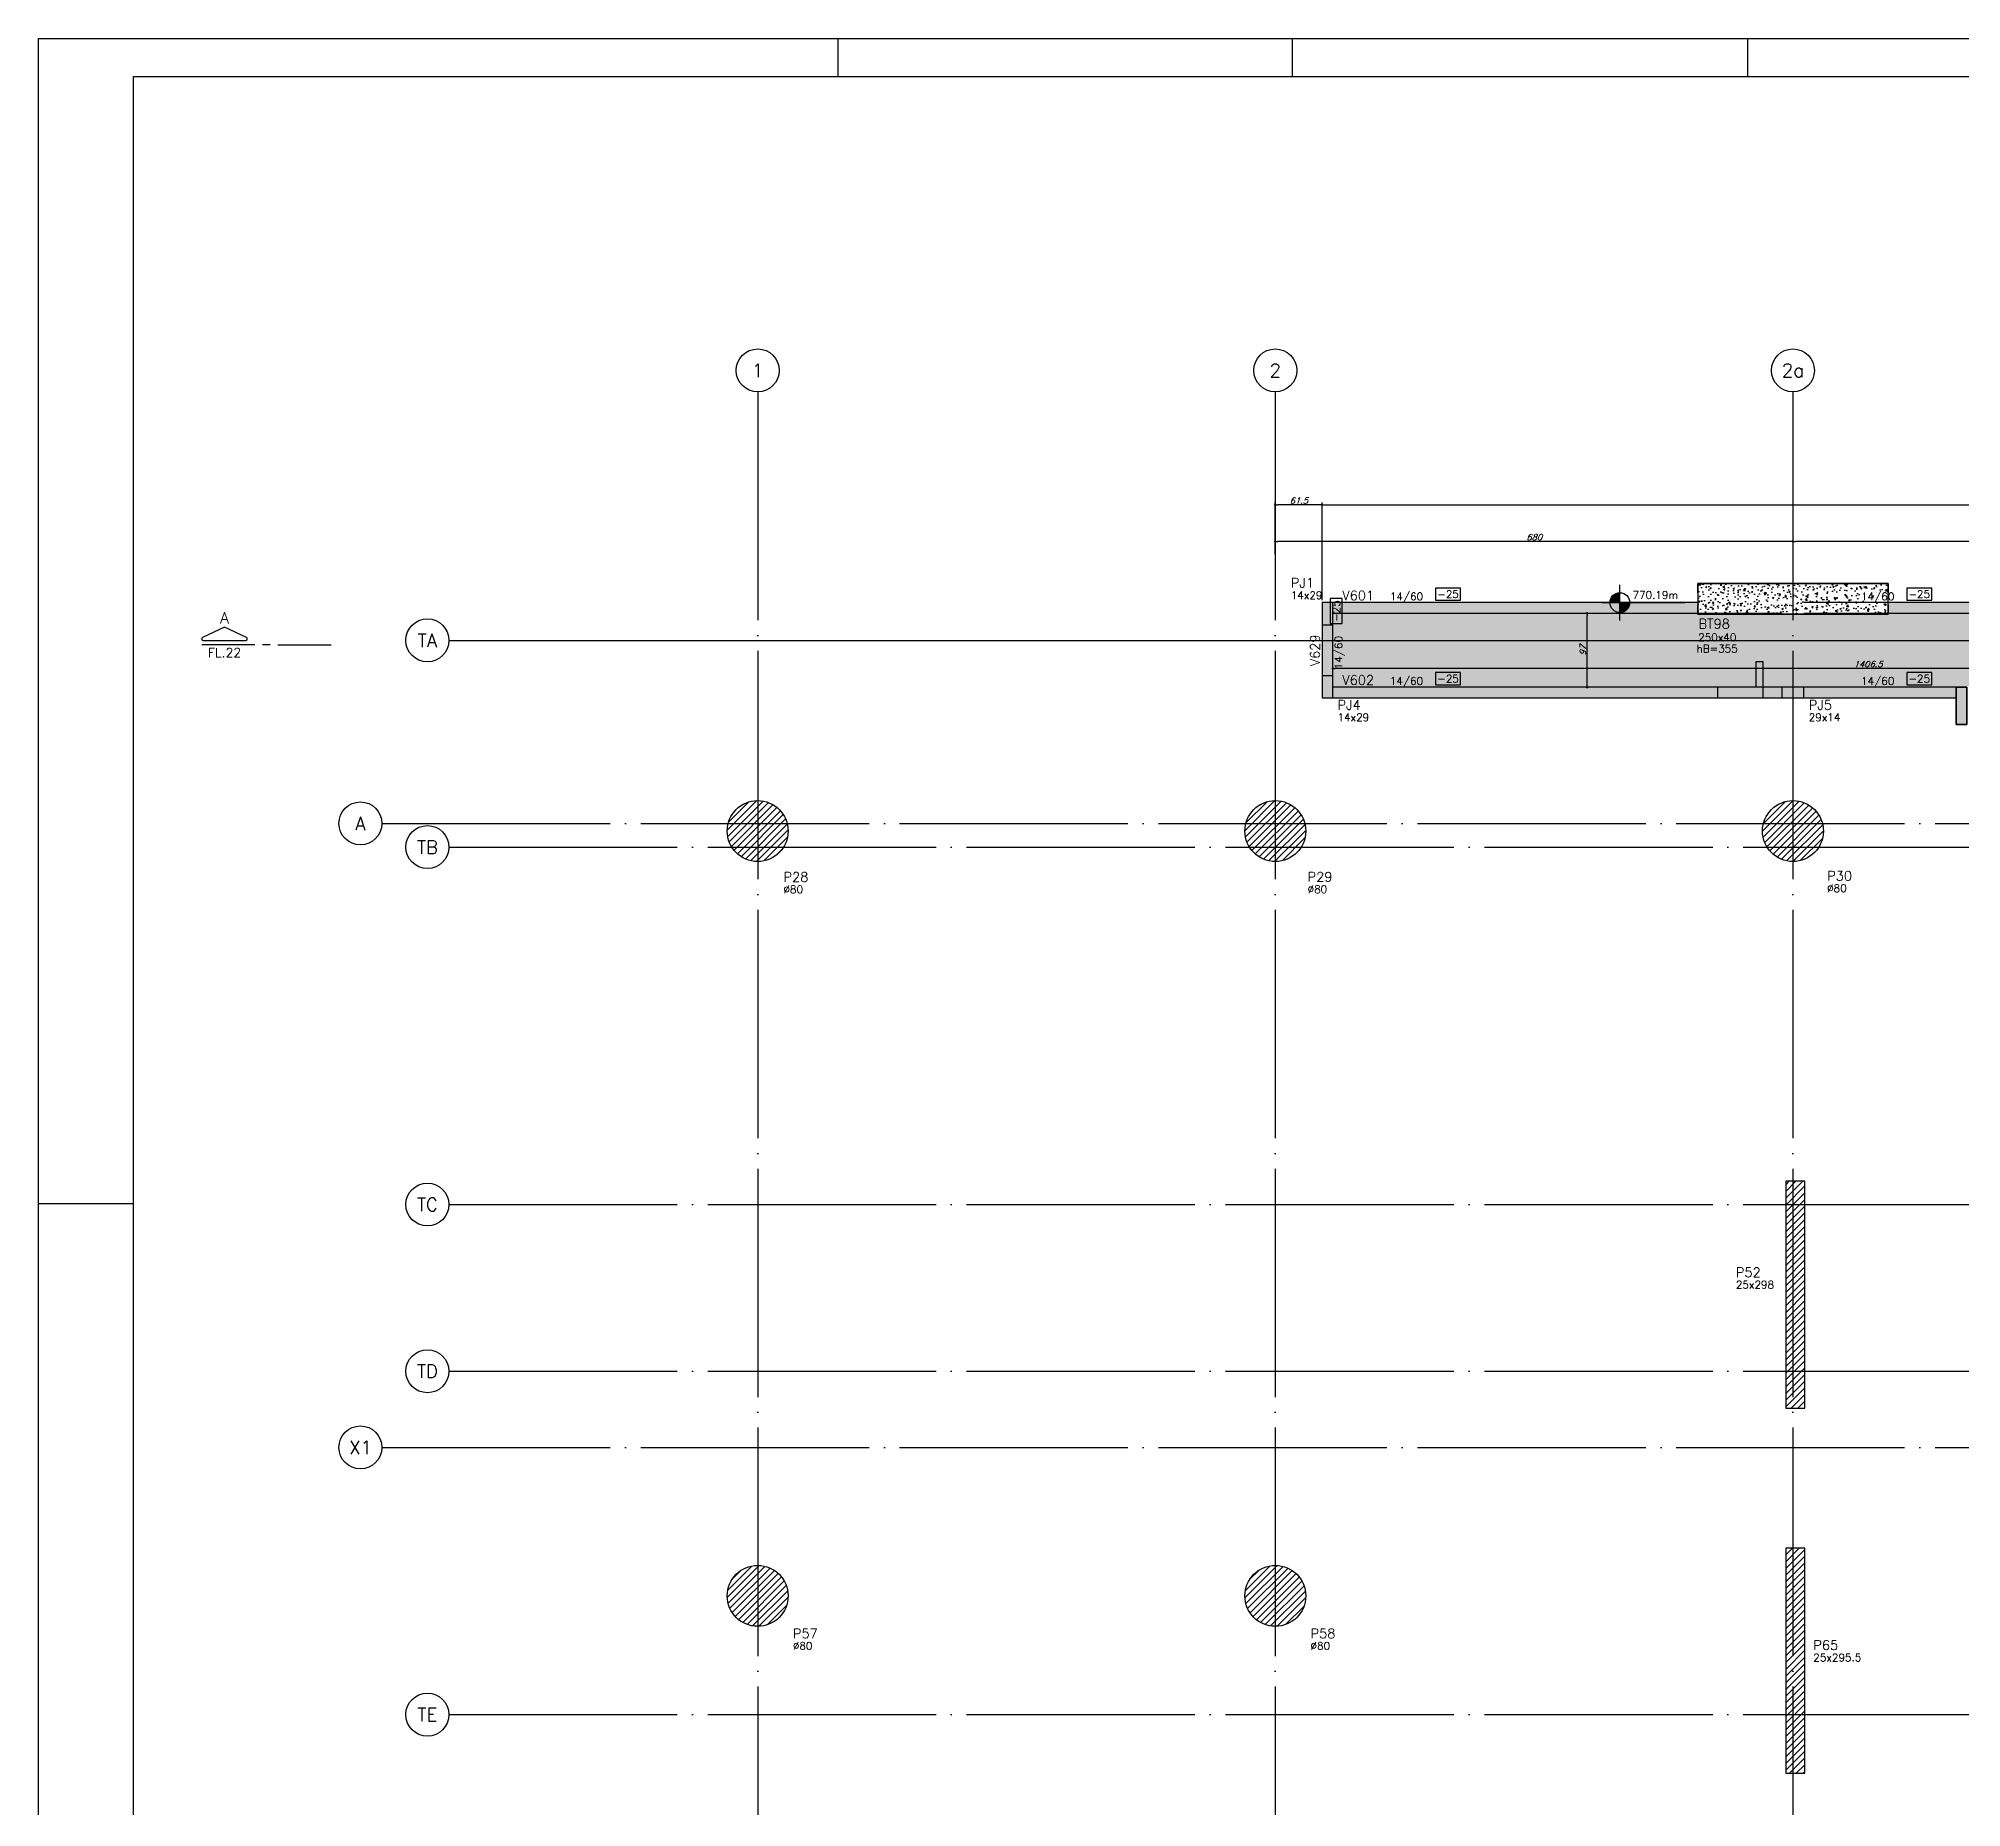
# Model space of a CAD drawing. Extents: x -4245 to 5400, y -2094 to 2406.
# Drawn here: x -4245 to -1718, y 82 to 2406 of the extents above; entities that cross this region are included whole.
import ezdxf
from ezdxf.enums import TextEntityAlignment as Align

# ---------------------------------------------------------------- set-up
doc = ezdxf.new("R2010")
doc.units = 0
doc.header["$LTSCALE"] = 50
doc.header["$MEASUREMENT"] = 0
doc.linetypes.add('EIXO', pattern=[6.8, 6, -0.4, 0, -0.4])
doc.layers.get('0').update_dxf_attribs({"linetype": 'CONTINUOUS'})
doc.layers.get('DEFPOINTS').update_dxf_attribs({"linetype": 'CONTINUOUS'})
for name, color, linetype in [('F-BLOCOS', 3, 'CONTINUOUS'), ('F-BLOCOS-DIM', 2, 'CONTINUOUS'), ('F-BLOCOS-HACH', 1, 'CONTINUOUS'), ('F-BLOCOS-NOME', 3, 'CONTINUOUS'), ('F-CORTE', 4, 'CONTINUOUS'), ('F-CORTE-INDICAÇÃO', 4, 'CONTINUOUS'), ('F-COTAS', 106, 'CONTINUOUS'), ('F-EIXO', 12, 'EIXO'), ('F-MARGEM', 1, 'CONTINUOUS'), ('F-NÍVEL-PLANTA', 2, 'CONTINUOUS'), ('F-PILARES-DIM', 172, 'CONTINUOUS'), ('F-PILARES-HACH', 174, 'CONTINUOUS'), ('F-PILARES-M', 170, 'CONTINUOUS'), ('F-PILARES-NOME', 170, 'CONTINUOUS'), ('F-PILARES-S', 170, 'CONTINUOUS'), ('F-SOLIDO-CORTE', 71, 'CONTINUOUS'), ('F-TEXTO', 6, 'CONTINUOUS'), ('F-VIGAS', 3, 'CONTINUOUS'), ('F-VIGAS-DIM', 2, 'CONTINUOUS'), ('F-VIGAS-NOME', 4, 'CONTINUOUS')]:
    doc.layers.add(name, color=color, linetype=linetype)
doc.layers.add('F-DESNIVEL-5', color=7, linetype='CONTINUOUS', true_color=0xadd6ff)
doc.layers.add('F-DESNIVEL-6', color=7, linetype='CONTINUOUS', true_color=0xffdebd)
doc.styles.add('CP-TEXT-INCL', font='simplex.shx', dxfattribs={"oblique": 20})
doc.styles.add('MCP', font='simplex.shx')
doc.styles.add('ROMANS', font='simplex.shx')
doc.dimstyles.new('CP-COTAS-50', dxfattribs={"dimscale": 0.64, "dimtxt": 12.5, "dimasz": 5, "dimexe": 5, "dimexo": 5, "dimgap": 2.5, "dimtad": 1, "dimdec": 1, "dimdsep": 46, "dimtxsty": 'CP-TEXT-INCL', "dimblk1": 'DOT', "dimblk2": 'DOT', "dimsah": 1, "dimcen": 9, "dimclrd": 256, "dimclre": 256, "dimclrt": 256, "dimadec": 0, "dimazin": 0, "dimtfac": 1, "dimtdec": 1, "dimtmove": 2, "dimatfit": 3, "dimldrblk": 'DOT', "dimfxl": 0, "dimtolj": 1, "dimarcsym": 0})
pattern_1 = [(45, (0, 10000), (-4.4194174, 4.4194174), [])]

# ---------------------------------------------------------------- blocks, each defined once
blk = doc.blocks.new('*U5')
at = {"layer": 'F-VIGAS-DIM', "color": 1}
blk.add_lwpolyline([(0, 0), (33, 0), (33, 16), (0, 16)], close=True, dxfattribs=at)
at = {"layer": 'F-VIGAS-DIM', "style": 'MCP'}
blk.add_attdef('DIM', text='', height=10, dxfattribs=at).set_placement((16.5, 8), align=Align.MIDDLE_CENTER)
blk = doc.blocks.new('Nível - Planta')
at = {"layer": 'F-NÍVEL-PLANTA'}
h = blk.add_hatch(color=71, dxfattribs=at)
h.paths.add_polyline_path([(0, 0), (0, 0.26, 0.414214), (-0.26, 0)])
h.paths.add_polyline_path([(0.26, 0), (0, 0), (0, -0.26, 0.414214)])
for p, q in [((-0.469, 0), (1.704, 0)), ((0, -0.469), (0, 0.469))]:
    blk.add_line(p, q, dxfattribs=at)
blk.add_circle((0, 0), 0.26, dxfattribs=at)
at = {"layer": 'F-TEXTO', "color": 3, "style": 'MCP'}
blk.add_attdef('NÍVEL', (0.333, 0.102), '', height=0.2, dxfattribs=at)
blk = doc.blocks.new('*U10')
at = {"layer": 'F-EIXO'}
blk.add_line((0, 0), (7397, 0), dxfattribs=at)
at = {"layer": 'F-EIXO', "color": 2, "linetype": 'Continuous'}
blk.add_circle((-28.2072, 0), 28.2072, dxfattribs=at)
at = {"layer": 'F-TEXTO', "style": 'ROMANS'}
blk.add_attdef('EIXO', text='', height=17.5, dxfattribs=at).set_placement((-28.2072, 0), align=Align.MIDDLE_CENTER)
blk = doc.blocks.new('*U16')
at = {"layer": 'F-EIXO'}
blk.add_line((0, 0), (7484.954, 0), dxfattribs=at)
at = {"layer": 'F-EIXO', "color": 2, "linetype": 'Continuous'}
blk.add_circle((-28.2072, 0), 28.2072, dxfattribs=at)
at = {"layer": 'F-TEXTO', "style": 'ROMANS'}
blk.add_attdef('EIXO', text='', height=17.5, dxfattribs=at).set_placement((-28.2072, 0), align=Align.MIDDLE_CENTER)
blk = doc.blocks.new('*U19')
at = {"layer": 'F-EIXO'}
blk.add_line((0, 0), (0, -3477.9), dxfattribs=at)
at = {"layer": 'F-EIXO', "color": 2, "linetype": 'Continuous'}
blk.add_circle((0, 28.2), 28.2, dxfattribs=at)
at = {"layer": 'F-TEXTO', "style": 'ROMANS'}
blk.add_attdef('EIXO', text='', height=17.5, rotation=360, dxfattribs=at).set_placement((0, 28.2), align=Align.MIDDLE_CENTER)
blk = doc.blocks.new('*U15')
at = {"layer": 'F-EIXO'}
blk.add_line((0, 0), (7378.2, 0), dxfattribs=at)
at = {"layer": 'F-EIXO', "color": 2, "linetype": 'Continuous'}
blk.add_circle((-28.2, 0), 28.2, dxfattribs=at)
at = {"layer": 'F-TEXTO', "style": 'ROMANS'}
blk.add_attdef('EIXO', text='', height=17.5, dxfattribs=at).set_placement((-28.2, 0), align=Align.MIDDLE_CENTER)
blk = doc.blocks.new('*U22')
at = {"layer": 'F-CORTE-INDICAÇÃO'}
for p, q in [((-100, 0), (-170, 0)), ((-80, 0), (-90, 0)), ((-70, 0), (0, 0))]:
    blk.add_line(p, q, dxfattribs=at)
blk.add_lwpolyline([(-112, 6, 0.802585), (-111.2, 9.8), (-140, 23.3), (-168.8, 9.8, 0.802585), (-168, 6)], format="xyb", close=True, dxfattribs=at)
at = {"layer": 'F-CORTE-INDICAÇÃO', "style": 'ROMANS'}
blk.add_attdef('CORTE', text='', height=15, dxfattribs=at).set_placement((-140, 35.8), align=Align.MIDDLE_CENTER)
at = {"layer": 'F-CORTE-INDICAÇÃO', "color": 2, "style": 'ROMANS'}
blk.add_attdef('FOLHA', text='', height=12, dxfattribs=at).set_placement((-140, -10), align=Align.MIDDLE_CENTER)
blk = doc.blocks.new('_DOT')
at = {"color": 0, "linetype": 'ByBlock'}
blk.add_line((-0.5, 0), (-1, 0), dxfattribs=at)
at = {"color": 0, "linetype": 'ByBlock', "const_width": 0.5}
blk.add_lwpolyline([(-0.25, 0, 1), (0.25, 0, 1)], format="xyb", close=True, dxfattribs=at)
blk = doc.blocks.new('*D62')
at = {"layer": 'DEFPOINTS', "color": 0, "linetype": 'Continuous', "transparency": 16777216}
for p in [(-2210.3, 1650.5), (-2210.3, 1650.5), (-2210.3, 1553.5)]:
    blk.add_point(p, dxfattribs=at)
at = {"layer": 'F-COTAS', "linetype": 'Continuous', "lineweight": -2, "transparency": 16777216}
blk.add_line((-2210.3, 1556.7), (-2210.3, 1647.3), dxfattribs=at)
at = {"layer": 'F-COTAS', "linetype": 'Continuous', "lineweight": -2, "transparency": 16777216, "xscale": 3.2, "yscale": 3.2, "zscale": 3.2}
for p, rotation in [((-2210.3, 1650.5), 90), ((-2210.3, 1553.5), 270)]:
    blk.add_blockref('_DOT', p, dxfattribs=dict(at, rotation=rotation))
at = {"layer": 'F-COTAS', "linetype": 'Continuous', "transparency": 16777216, "insert": (-2215.9, 1602), "char_height": 8, "attachment_point": 5, "rotation": 90, "style": 'CP-TEXT-INCL'}
blk.add_mtext('\\A1;97', dxfattribs=at)
blk = doc.blocks.new('*D99')
at = {"layer": 'DEFPOINTS', "color": 0, "linetype": 'Continuous', "transparency": 16777216}
for p in [(-2544.5, 1578.2), (-2544.5, 1578.2), (-1138, 1578.2)]:
    blk.add_point(p, dxfattribs=at)
at = {"layer": 'F-COTAS', "linetype": 'Continuous', "lineweight": -2, "transparency": 16777216}
blk.add_line((-1141.2, 1578.2), (-2541.3, 1578.2), dxfattribs=at)
at = {"layer": 'F-COTAS', "linetype": 'Continuous', "lineweight": -2, "transparency": 16777216, "xscale": 3.2, "yscale": 3.2, "zscale": 3.2, "rotation": 180}
blk.add_blockref('_DOT', (-2544.5, 1578.2), dxfattribs=at)
at = {"layer": 'F-COTAS', "linetype": 'Continuous', "lineweight": -2, "transparency": 16777216, "xscale": 3.2, "yscale": 3.2, "zscale": 3.2}
blk.add_blockref('_DOT', (-1138, 1578.2), dxfattribs=at)
at = {"layer": 'F-COTAS', "linetype": 'Continuous', "transparency": 16777216, "insert": (-1841.2, 1583.8), "char_height": 8, "attachment_point": 5, "style": 'CP-TEXT-INCL'}
blk.add_mtext('\\A1;1406.5', dxfattribs=at)
blk = doc.blocks.new('A0-4L_900')
at = {"layer": 'F-MARGEM', "color": 2}
for p, q in [((21, 90), (21, 89)), ((32.95, 89), (32.95, 90)), ((44.9, 90), (44.9, 89)), ((0, 59.4), (2.5, 59.4))]:
    blk.add_line(p, q, dxfattribs=at)
blk.add_lwpolyline([(0, 0), (0, 90), (192.9, 90), (192.9, 0)], close=True, dxfattribs=at)
at = {"layer": 'F-MARGEM', "color": 7}
blk.add_lwpolyline([(2.5, 89), (191.9, 89), (191.9, 1), (2.5, 1)], close=True, dxfattribs=at)
blk = doc.blocks.new('*D122')
at = {"layer": 'DEFPOINTS', "color": 0, "linetype": 'Continuous', "transparency": 16777216}
for p in [(3284.5, 1793), (3284.5, 1699.5), (-2558.5, 1664.5)]:
    blk.add_point(p, dxfattribs=at)
at = {"layer": 'F-COTAS', "linetype": 'Continuous', "lineweight": -2, "transparency": 16777216}
for p, q in [((-2558.5, 1667.7), (-2558.5, 1796.2)), ((3284.5, 1702.7), (3284.5, 1796.2)), ((-2555.3, 1793), (3281.3, 1793))]:
    blk.add_line(p, q, dxfattribs=at)
at = {"layer": 'F-COTAS', "linetype": 'Continuous', "lineweight": -2, "transparency": 16777216, "xscale": 3.2, "yscale": 3.2, "zscale": 3.2, "rotation": 180}
blk.add_blockref('_DOT', (-2558.5, 1793), dxfattribs=at)
at = {"layer": 'F-COTAS', "linetype": 'Continuous', "lineweight": -2, "transparency": 16777216, "xscale": 3.2, "yscale": 3.2, "zscale": 3.2}
blk.add_blockref('_DOT', (3284.5, 1793), dxfattribs=at)
at = {"layer": 'F-COTAS', "linetype": 'Continuous', "transparency": 16777216, "insert": (363, 1798.6), "char_height": 8, "attachment_point": 5, "style": 'CP-TEXT-INCL'}
blk.add_mtext('\\A1;5843', dxfattribs=at)
blk = doc.blocks.new('*D141')
at = {"layer": 'DEFPOINTS', "color": 0, "linetype": 'Continuous', "transparency": 16777216}
for p in [(-1940, 1744.9), (-1940, 1744.9), (-1259.5, 1744.9)]:
    blk.add_point(p, dxfattribs=at)
at = {"layer": 'F-COTAS', "linetype": 'Continuous', "lineweight": -2, "transparency": 16777216}
blk.add_line((-1262.7, 1744.9), (-1936.8, 1744.9), dxfattribs=at)
at = {"layer": 'F-COTAS', "linetype": 'Continuous', "lineweight": -2, "transparency": 16777216, "xscale": 3.2, "yscale": 3.2, "zscale": 3.2, "rotation": 180}
blk.add_blockref('_DOT', (-1940, 1744.9), dxfattribs=at)
at = {"layer": 'F-COTAS', "linetype": 'Continuous', "lineweight": -2, "transparency": 16777216, "xscale": 3.2, "yscale": 3.2, "zscale": 3.2}
blk.add_blockref('_DOT', (-1259.5, 1744.9), dxfattribs=at)
at = {"layer": 'F-COTAS', "linetype": 'Continuous', "transparency": 16777216, "insert": (-1599.8, 1750.5), "char_height": 8, "attachment_point": 5, "style": 'CP-TEXT-INCL'}
blk.add_mtext('\\A1;680.5', dxfattribs=at)
blk = doc.blocks.new('*D142')
at = {"layer": 'DEFPOINTS', "color": 0, "linetype": 'Continuous', "transparency": 16777216}
for p in [(-2620, 1744.9), (-2620, 1744.9), (-1940, 1744.9)]:
    blk.add_point(p, dxfattribs=at)
at = {"layer": 'F-COTAS', "linetype": 'Continuous', "lineweight": -2, "transparency": 16777216}
blk.add_line((-1943.2, 1744.9), (-2616.8, 1744.9), dxfattribs=at)
at = {"layer": 'F-COTAS', "linetype": 'Continuous', "lineweight": -2, "transparency": 16777216, "xscale": 3.2, "yscale": 3.2, "zscale": 3.2, "rotation": 180}
blk.add_blockref('_DOT', (-2620, 1744.9), dxfattribs=at)
at = {"layer": 'F-COTAS', "linetype": 'Continuous', "lineweight": -2, "transparency": 16777216, "xscale": 3.2, "yscale": 3.2, "zscale": 3.2}
blk.add_blockref('_DOT', (-1940, 1744.9), dxfattribs=at)
at = {"layer": 'F-COTAS', "linetype": 'Continuous', "transparency": 16777216, "insert": (-2280, 1750.5), "char_height": 8, "attachment_point": 5, "style": 'CP-TEXT-INCL'}
blk.add_mtext('\\A1;680', dxfattribs=at)
blk = doc.blocks.new('*D143')
at = {"layer": 'DEFPOINTS', "color": 0, "linetype": 'Continuous', "transparency": 16777216}
for p in [(-2620, 1793), (-2620, 1724.8), (-2558.5, 1664.5)]:
    blk.add_point(p, dxfattribs=at)
at = {"layer": 'F-COTAS', "linetype": 'Continuous', "lineweight": -2, "transparency": 16777216}
for p, q in [((-2620, 1728), (-2620, 1796.2)), ((-2558.5, 1667.7), (-2558.5, 1796.2)), ((-2561.7, 1793), (-2616.8, 1793))]:
    blk.add_line(p, q, dxfattribs=at)
at = {"layer": 'F-COTAS', "linetype": 'Continuous', "lineweight": -2, "transparency": 16777216, "xscale": 3.2, "yscale": 3.2, "zscale": 3.2, "rotation": 180}
blk.add_blockref('_DOT', (-2620, 1793), dxfattribs=at)
at = {"layer": 'F-COTAS', "linetype": 'Continuous', "lineweight": -2, "transparency": 16777216, "xscale": 3.2, "yscale": 3.2, "zscale": 3.2}
blk.add_blockref('_DOT', (-2558.5, 1793), dxfattribs=at)
at = {"layer": 'F-COTAS', "linetype": 'Continuous', "transparency": 16777216, "insert": (-2589.2, 1798.6), "char_height": 8, "attachment_point": 5, "style": 'CP-TEXT-INCL'}
blk.add_mtext('\\A1;61.5', dxfattribs=at)

msp = doc.modelspace()

# ---------------------------------------------------------------- hatches: boundary and pattern name
at = {"layer": 'F-BLOCOS-HACH'}
h = msp.add_hatch(dxfattribs=at)
h.set_pattern_fill('AR-CONC', color=256, scale=0.1)
h.set_pattern_definition([(50, (0, 0), (18.21847, -1.59391), [1.905, -20.955]), (355, (0, 0), (-3.52434, 19.10568), [1.524, -16.76406]), (100.45144, (1.518, -0.133), (14.69412, 17.51178), [1.619, -17.80902]), (46.1842, (0, 5.08), (27.1079, -4.20423), [2.8575, -31.4325]), (96.6356, (2.26, 4.73), (23.74041, 24.7426), [2.4285, -26.71356]), (351.1842, (0, 5.08), (23.7404, 24.7426), [2.286, -25.14597]), (21, (2.54, 3.81), (15.16144, -10.22652), [1.905, -20.955]), (326, (2.54, 3.81), (6.1802, 18.4188), [1.524, -16.764]), (71.45144, (3.803, 2.958), (21.34164, 8.19228), [1.619, -17.809]), (37.5, (0, 0), (0.30886, 8.455504), [0, -16.5608, 0, -17.018, 0, -16.8275]), (7.5, (0, 0), (6.681966, 10.018057), [0, -9.7028, 0, -16.1798, 0, -6.4135]), (327.5, (-5.664, 0), (13.55906, -0.572874), [0, -6.35, 0, -19.812, 0, -26.289]), (317.5, (-8.204, 0), (14.81292, 2.54265), [0, -8.255, 0, -13.1572, 0, -18.669])])
h.paths.add_polyline_path([(-2065, 1689.5), (-2065, 1649.5), (-1815, 1649.5), (-1815, 1689.5)])
at = {"layer": 'F-DESNIVEL-5', "linetype": 'Continuous'}
h = msp.add_hatch(color=256, dxfattribs=at)
h.dxf.hatch_style = 1
h.paths.add_polyline_path([(-1711.5, 1504.5), (-1725.5, 1504.5), (-1725.5, 1553.5), (-1711.5, 1553.5)])
at = {"layer": 'F-PILARES-HACH', "linetype": 'Continuous'}
h = msp.add_hatch(dxfattribs=at)
h.set_pattern_fill('ANSI31', color=256, scale=50)
h.set_pattern_definition(pattern_1)
edge = h.paths.add_edge_path()
edge.add_arc((-3300, 1364.5), 40, 0, 360)
h = msp.add_hatch(dxfattribs=at)
h.set_pattern_fill('ANSI31', color=256, scale=50)
h.set_pattern_definition(pattern_1)
edge = h.paths.add_edge_path()
edge.add_arc((-2620, 1364.5), 40, 0, 360)
h = msp.add_hatch(dxfattribs=at)
h.set_pattern_fill('ANSI31', color=256, scale=50)
h.set_pattern_definition(pattern_1)
edge = h.paths.add_edge_path()
edge.add_arc((-1940, 1364.5), 40, 0, 360)
h = msp.add_hatch(dxfattribs=at)
h.set_pattern_fill('ANSI31', color=256, scale=50, style=0)
h.set_pattern_definition(pattern_1)
h.paths.add_polyline_path([(-1949.5, 606.5), (-1924.5, 606.5), (-1924.5, 904.5), (-1949.5, 904.5)], flags=16)
h = msp.add_hatch(dxfattribs=at)
h.set_pattern_fill('ANSI31', color=256, scale=50, style=0)
h.set_pattern_definition(pattern_1)
h.paths.add_polyline_path([(-1949.5, 127), (-1924.5, 127), (-1924.5, 422.5), (-1949.5, 422.5)], flags=16)
h = msp.add_hatch(dxfattribs=at)
h.set_pattern_fill('ANSI31', color=256, scale=50)
h.set_pattern_definition(pattern_1)
edge = h.paths.add_edge_path()
edge.add_arc((-3300, 360), 40, 0, 360)
h = msp.add_hatch(dxfattribs=at)
h.set_pattern_fill('ANSI31', color=256, scale=50)
h.set_pattern_definition(pattern_1)
edge = h.paths.add_edge_path()
edge.add_arc((-2620, 360), 40, 0, 360)
at = {"layer": 'F-SOLIDO-CORTE', "linetype": 'Continuous'}
msp.add_hatch(color=256, dxfattribs=at).paths.add_polyline_path([(-2038.894, 1539.5), (-1978.894, 1539.5), (-1978.894, 1586.85), (-1988.894, 1586.85), (-1988.894, 1553.5), (-2038.894, 1553.5)], flags=16)

# ---------------------------------------------------------------- linework, layer by layer
at = {"layer": 'F-BLOCOS', "color": 2, "linetype": 'Continuous'}
msp.add_lwpolyline([(-1815, 1649.5), (-1815, 1689.5), (-2065, 1689.5), (-2065, 1649.5), (-1815, 1649.5)], dxfattribs=at)
at = {"layer": 'F-CORTE', "linetype": 'Continuous'}
msp.add_lwpolyline([(-1988.894, 1586.85), (-1988.894, 1553.5), (-2038.894, 1553.5), (-2038.894, 1539.5), (-1978.894, 1539.5), (-1978.894, 1586.85)], dxfattribs=at)
at = {"layer": 'F-DESNIVEL-5', "linetype": 'Continuous'}
msp.add_lwpolyline([(-1711.5, 1504.5), (-1725.5, 1504.5), (-1725.5, 1553.5), (-1711.5, 1553.5)], close=True, dxfattribs=at)
for points in [[(-2558.5, 1539.5), (-2544.5, 1664.486), (-2558.5, 1664.5)], [(-2558.5, 1539.5), (-2544.4, 1539.5), (-2544.5, 1664.486)], [(-2544.4, 1664.5), (-2544.4, 1650.5), (-2065, 1649.5)], [(-2544.4, 1664.5), (-2065, 1649.5), (-2065, 1664.5)], [(-2544.4, 1664.5), (-1954.6, 1664.5), (-2544.4, 1664.5)], [(-1925.4, 1664.5), (-1532.1, 1664.5), (-1925.4, 1664.5)], [(-1815, 1664.5), (-1815, 1650.5), (-1532.1, 1650.5)], [(-1815, 1664.5), (-1532.1, 1650.5), (-1532.1, 1664.5)], [(-2558.5, 1568.6), (-2558.5, 1635.4), (-2558.5, 1568.6)], [(-2544.4, 1553.5), (-2544.4, 1539.5), (-1954.6, 1539.5)], [(-2544.4, 1553.5), (-1954.6, 1539.5), (-1954.6, 1553.5)], [(-2544.4, 1553.5), (-1954.6, 1553.5), (-2544.4, 1553.5)], [(-1954.5, 1553.5), (-1954.5, 1539.498), (-1725.6, 1539.5)], [(-1954.5, 1553.5), (-1725.6, 1539.5), (-1725.6, 1553.5)], [(-1925.4, 1553.5), (-1725.6, 1553.5), (-1925.4, 1553.5)]]:
    msp.add_solid(points, dxfattribs=at)
at = {"layer": 'F-DESNIVEL-6', "linetype": 'Continuous'}
for points in [[(-2544.5, 1635.5), (-1954.5, 1553.5), (-2544.5, 1650.5)], [(-2544.5, 1635.5), (-2544.5, 1650.5), (-2544.5, 1635.5)], [(-1954.5, 1553.5), (-1954.5, 1650.5), (-2544.5, 1650.5)], [(-1954.5, 1553.5), (-2544.5, 1650.5), (-1954.5, 1553.5)], [(-1925.5, 1650.5), (-1954.5, 1650.5), (-1954.5, 1553.5)], [(-1925.5, 1650.5), (-1954.5, 1553.5), (-1925.5, 1650.5)], [(-1925.5, 1650.5), (-1954.5, 1553.5), (-1925.5, 1553.5)], [(-1925.5, 1650.5), (-1925.5, 1553.5), (-1925.5, 1650.5)], [(-1925.5, 1650.5), (-1925.5, 1553.5), (-1725.5, 1553.5)], [(-1925.5, 1650.5), (-1725.5, 1553.5), (-1925.5, 1650.5)], [(-1925.5, 1650.5), (-1725.5, 1553.5), (-1532, 1650.5)], [(-1925.5, 1650.5), (-1532, 1650.5), (-1925.5, 1650.5)], [(-1532, 1650.5), (-1725.5, 1553.5), (-1711.5, 1553.5)], [(-2544.5, 1568.5), (-2544.5, 1553.5), (-2544.5, 1635.5)], [(-2544.5, 1568.5), (-2544.5, 1635.5), (-2544.5, 1568.5)], [(-2544.5, 1553.5), (-1954.5, 1553.5), (-2544.5, 1635.5)], [(-2544.5, 1553.5), (-2544.5, 1635.5), (-2544.5, 1553.5)]]:
    msp.add_solid(points, dxfattribs=at)
at = {"layer": 'F-EIXO'}
msp.add_line((-3621.135, 1615), (3550.572, 1615), dxfattribs=at)
at = {"layer": 'F-PILARES-M', "linetype": 'Continuous'}
for points in [[(-2558.5, 1635.5), (-2544.5, 1635.5), (-2544.5, 1664.5), (-2558.5, 1664.5), (-2558.5, 1635.5)], [(-2558.5, 1539.5), (-2544.5, 1539.5), (-2544.5, 1568.5), (-2558.5, 1568.5), (-2558.5, 1539.5)], [(-1954.5, 1539.5), (-1925.5, 1539.5), (-1925.5, 1553.5), (-1954.5, 1553.5), (-1954.5, 1539.5)], [(-1725.5, 1504.5), (-1711.5, 1504.5), (-1711.5, 1553.5), (-1725.5, 1553.5), (-1725.5, 1504.5)]]:
    msp.add_lwpolyline(points, dxfattribs=at)
at = {"layer": 'F-PILARES-S', "linetype": 'Continuous'}
for points in [[(-1949.5, 606.5), (-1924.5, 606.5), (-1924.5, 904.5), (-1949.5, 904.5), (-1949.5, 606.5)], [(-1949.5, 127), (-1924.5, 127), (-1924.5, 422.5), (-1949.5, 422.5), (-1949.5, 127)]]:
    msp.add_lwpolyline(points, dxfattribs=at)
for centre in [(-3300, 1364.5), (-2620, 1364.5), (-1940, 1364.5), (-3300, 360), (-2620, 360)]:
    msp.add_circle(centre, 40, dxfattribs=at)
at = {"layer": 'F-SOLIDO-CORTE'}
msp.add_lwpolyline([(-2038.894, 1539.5), (-1978.894, 1539.5), (-1978.894, 1586.85), (-1988.894, 1586.85), (-1988.894, 1553.5), (-2038.894, 1553.5), (-2038.894, 1539.5)], dxfattribs=at)
at = {"layer": 'F-VIGAS'}
for p, q in [((-1815, 1689.5), (-2065, 1689.5)), ((-2065, 1689.5), (-2065, 1677.5)), ((-2065, 1677.5), (-2065, 1689.5)), ((-2065, 1689.5), (-1815, 1689.5)), ((-2065, 1677.5), (-2065, 1689.5)), ((-2065, 1689.5), (-2065, 1677.5)), ((-1815, 1677.5), (-1815, 1689.5)), ((-1815, 1689.5), (-1815, 1677.5)), ((-1815, 1689.5), (-1815, 1677.5)), ((-1815, 1677.5), (-1815, 1689.5)), ((-2065, 1661.5), (-2065, 1649.5)), ((-2065, 1649.5), (-2065, 1661.5)), ((-2065, 1649.5), (-2065, 1661.5)), ((-2065, 1661.5), (-2065, 1649.5)), ((-2065, 1649.5), (-1815, 1649.5)), ((-1815, 1649.5), (-2065, 1649.5)), ((-1815, 1649.5), (-1815, 1661.5)), ((-1815, 1661.5), (-1815, 1649.5)), ((-1815, 1661.5), (-1815, 1649.5)), ((-1815, 1649.5), (-1815, 1661.5))]:
    msp.add_line(p, q, dxfattribs=at)
for points in [[(-2065, 1664.5), (-2544.5, 1664.5)], [(-2544.5, 1650.5), (-1954.5, 1650.5)], [(-1532, 1664.5), (-1925.5, 1664.5)], [(-1925.5, 1650.5), (-1532, 1650.5)], [(-2558.5, 1635.5), (-2558.5, 1568.5)], [(-2544.5, 1568.5), (-2544.5, 1635.5)], [(-1954.5, 1553.5), (-2544.5, 1553.5)], [(-1725.5, 1553.5), (-1925.5, 1553.5)], [(-2544.5, 1539.5), (-1954.5, 1539.5)], [(-1925.5, 1539.5), (-1725.5, 1539.5)]]:
    msp.add_lwpolyline(points, dxfattribs=at)

# ---------------------------------------------------------------- block references
at = {"layer": 'F-CORTE-INDICAÇÃO', "linetype": 'Continuous'}
msp.add_blockref('*U22', (-3860.42, 1608.917), dxfattribs=at).add_auto_attribs({'FOLHA': 'FL.22', 'CORTE': 'A'})
at = {"layer": 'F-EIXO', "linetype": 'Continuous'}
for name, p, values in [('*U19', (-3300, 1941.357), {'EIXO': '1'}), ('*U19', (-2620, 1941.357), {'EIXO': '2'}), ('*U19', (-1940, 1941.357), {'EIXO': '2a'}), ('*U15', (-3705.761, 1615), {'EIXO': 'TA'}), ('*U16', (-3793.715, 1374.5), {'EIXO': 'A'}), ('*U10', (-3705.761, 1343.5), {'EIXO': 'TB'}), ('*U10', (-3705.761, 874), {'EIXO': 'TC'}), ('*U10', (-3705.761, 655), {'EIXO': 'TD'}), ('*U16', (-3793.715, 555), {'EIXO': 'X1'}), ('*U10', (-3705.761, 204), {'EIXO': 'TE'})]:
    msp.add_blockref(name, p, dxfattribs=at).add_auto_attribs(values)
at = {"layer": 'F-MARGEM', "linetype": 'Continuous', "xscale": 50, "yscale": 50, "zscale": 50}
msp.add_blockref('A0-4L_900', (-4244.836, -2094.493), dxfattribs=at)
at = {"layer": 'F-NÍVEL-PLANTA', "linetype": 'Continuous', "xscale": 50, "yscale": 50, "zscale": 50}
msp.add_blockref('Nível - Planta', (-2167.371, 1664.5), dxfattribs=at).add_auto_attribs({'NÍVEL': '770.19m'})
at = {"layer": 'F-VIGAS-DIM', "linetype": 'Continuous', "rotation": 90}
msp.add_blockref('*U5', (-2532, 1637), dxfattribs=at).add_auto_attribs({'DIM': '-25'})
at = {"layer": 'F-VIGAS-DIM', "linetype": 'Continuous'}
for p in [(-2409.5, 1667.625), (-1790.5, 1667.625), (-2409.5, 1556.625), (-1790.5, 1556.625)]:
    msp.add_blockref('*U5', p, dxfattribs=at).add_auto_attribs({'DIM': '-25'})

# ---------------------------------------------------------------- texts
at = {"layer": 'F-BLOCOS-DIM', "linetype": 'Continuous', "style": 'MCP'}
msp.add_text('250x40', height=10, dxfattribs=at).set_placement((-2064.416, 1623.882), align=Align.TOP_LEFT)
msp.add_text(' hB=355', height=10, dxfattribs=at).set_placement((-2073.411, 1599.069))
at = {"layer": 'F-BLOCOS-NOME', "linetype": 'Continuous', "style": 'MCP'}
msp.add_text('BT98', height=12.5, dxfattribs=at).set_placement((-2064.064, 1630.588))
at = {"layer": 'F-PILARES-DIM', "linetype": 'Continuous', "style": 'MCP'}
for s, p in [('14x29', (-2599.643, 1669.296)), ('14x29', (-2538.25, 1508.875)), ('29x14', (-1919.25, 1508.875)), ('%%c80', (-3266.099, 1282.939)), ('%%c80', (-2577.579, 1283.108)), ('%%c80', (-1895.036, 1284.439)), ('25x298', (-2014.977, 763.693)), ('%%c80', (-3253.75, 289.375)), ('%%c80', (-2573.75, 289.375)), ('25x295.5', (-1913.178, 273.989))]:
    msp.add_text(s, height=10, dxfattribs=at).set_placement(p)
at = {"layer": 'F-PILARES-NOME', "linetype": 'Continuous', "style": 'MCP'}
for s, p in [('PJ1', (-2599.643, 1684.296)), ('PJ4', (-2538.25, 1523.875)), ('PJ5', (-1919.25, 1523.875)), ('P28', (-3266.099, 1297.939)), ('P29', (-2577.579, 1298.108)), ('P30', (-1895.036, 1299.439)), ('P52', (-2014.977, 778.693)), ('P57', (-3253.75, 304.375)), ('P58', (-2573.75, 304.375)), ('P65', (-1913.178, 288.989))]:
    msp.add_text(s, height=12.5, dxfattribs=at).set_placement(p)
at = {"layer": 'F-VIGAS-DIM', "linetype": 'Continuous', "style": 'MCP'}
for p in [(-2469.5, 1667.625), (-1850.5, 1667.625), (-2469.5, 1556.625), (-1850.5, 1556.625)]:
    msp.add_text('14/60', height=10, dxfattribs=at).set_placement(p)
msp.add_text('14/60', height=10, rotation=90, dxfattribs=at).set_placement((-2532, 1577))
at = {"layer": 'F-VIGAS-NOME', "linetype": 'Continuous', "style": 'MCP'}
for s, p in [('V601', (-2532, 1667.625)), ('V602', (-2532, 1556.625))]:
    msp.add_text(s, height=12.5, dxfattribs=at).set_placement(p)
msp.add_text('V629', height=12.5, rotation=90, dxfattribs=at).set_placement((-2561.625, 1581))

# ---------------------------------------------------------------- dimensions: what is measured, and where the dimension line sits
at = {"layer": 'F-COTAS', "linetype": 'Continuous'}
for base, p1, p2, picture, middle in [((-2620, 1792.961), (-2558.5, 1664.5), (-2620, 1724.821), '*D143', (-2589.25, 1798.561)), ((3284.5, 1792.961), (-2558.5, 1664.5), (3284.5, 1699.5), '*D122', (363, 1798.561)), ((-2620, 1744.851), (-1940, 1744.851), (-2620, 1744.851), '*D142', (-2280, 1750.451)), ((-1940, 1744.851), (-1259.5, 1744.851), (-1940, 1744.851), '*D141', (-1599.75, 1750.451))]:
    dim = msp.add_linear_dim(base=base, p1=p1, p2=p2, dimstyle='CP-COTAS-50', override={"dimfxl": 7.5}, dxfattribs=at)
    dim.commit()
    dim.dimension.update_dxf_attribs({"geometry": picture, "text_midpoint": middle})
dim = msp.add_linear_dim(base=(-2210.312, 1650.5), p1=(-2210.312, 1553.5), p2=(-2210.312, 1650.5), angle=270, dimstyle='CP-COTAS-50', dxfattribs=at)
dim.commit()
dim.dimension.update_dxf_attribs({"geometry": '*D62', "text_midpoint": (-2215.912, 1602)})
dim = msp.add_linear_dim(base=(-2544.5, 1578.182), p1=(-1138, 1578.182), p2=(-2544.5, 1578.182), dimstyle='CP-COTAS-50', dxfattribs=at)
dim.commit()
dim.dimension.update_dxf_attribs({"geometry": '*D99', "text_midpoint": (-1841.25, 1583.782)})

doc.saveas('drawing.dxf')
